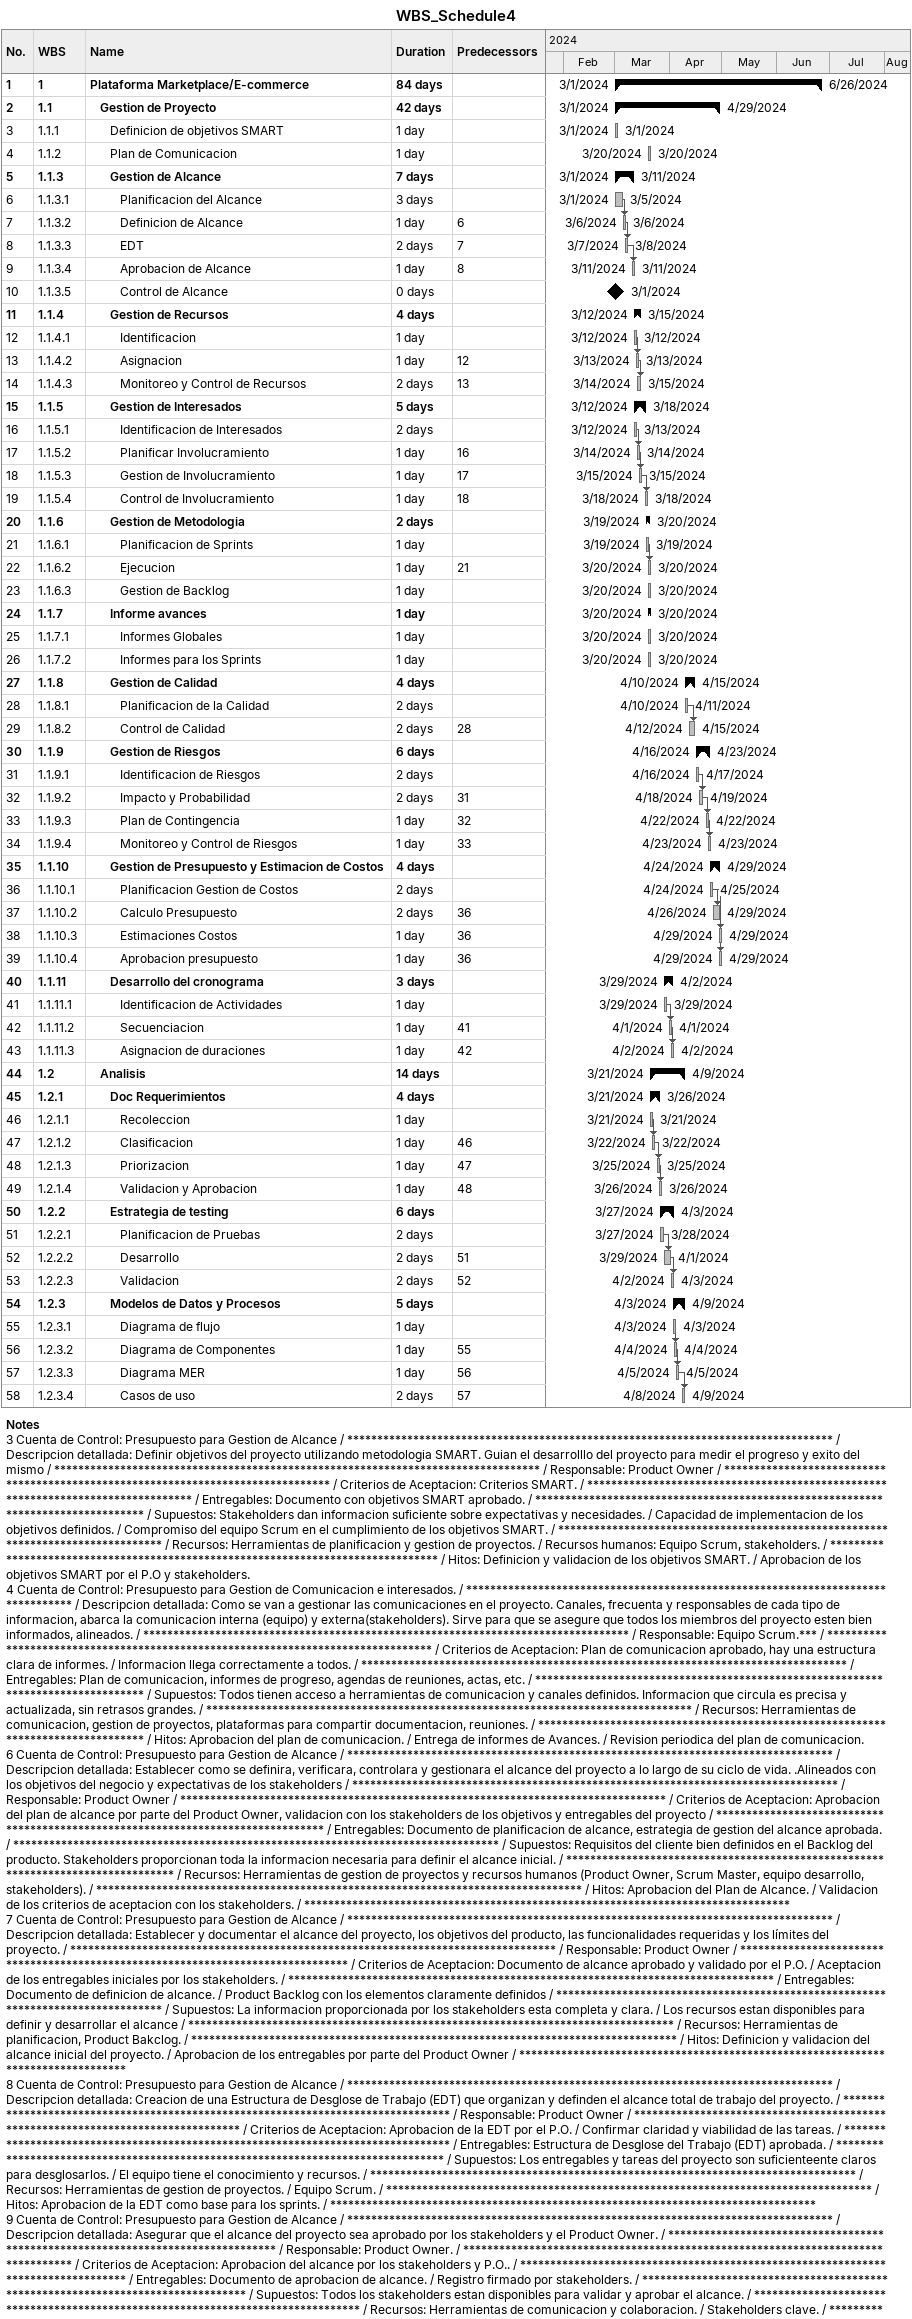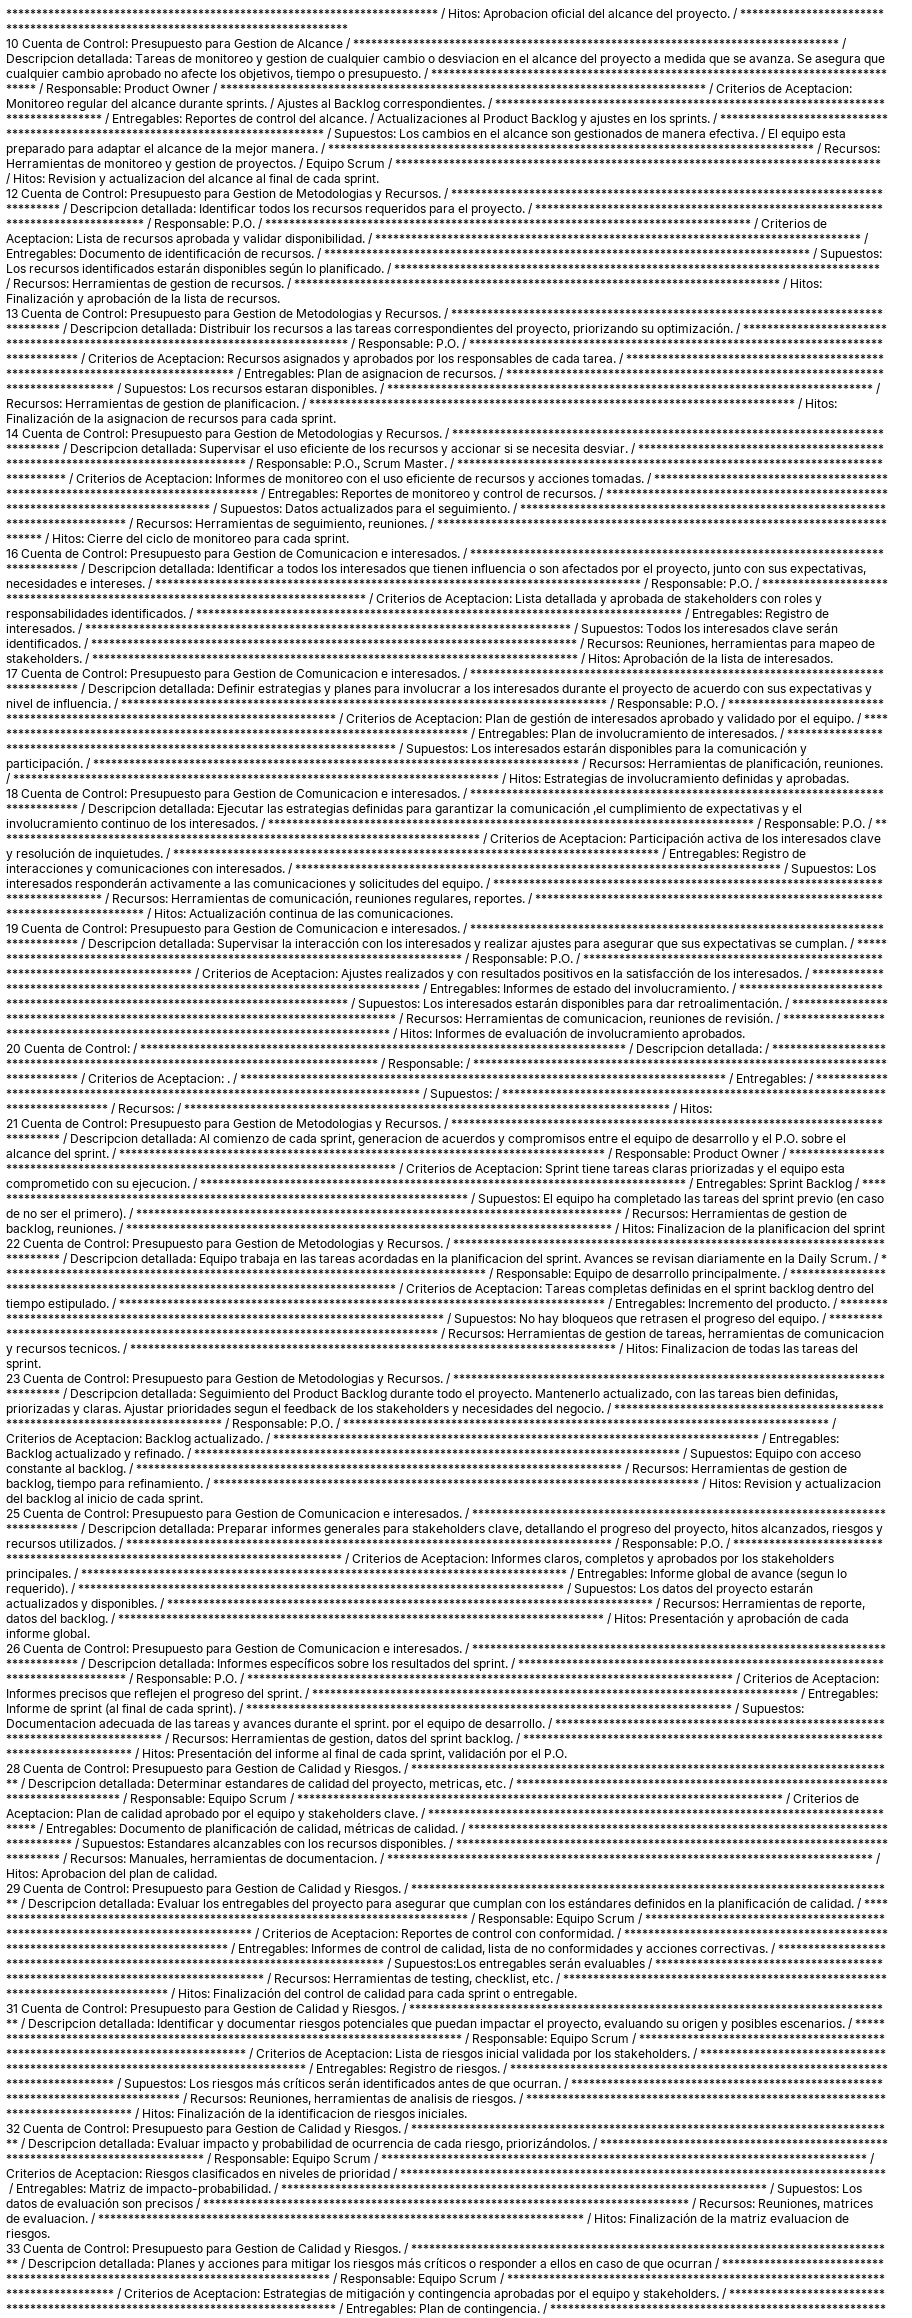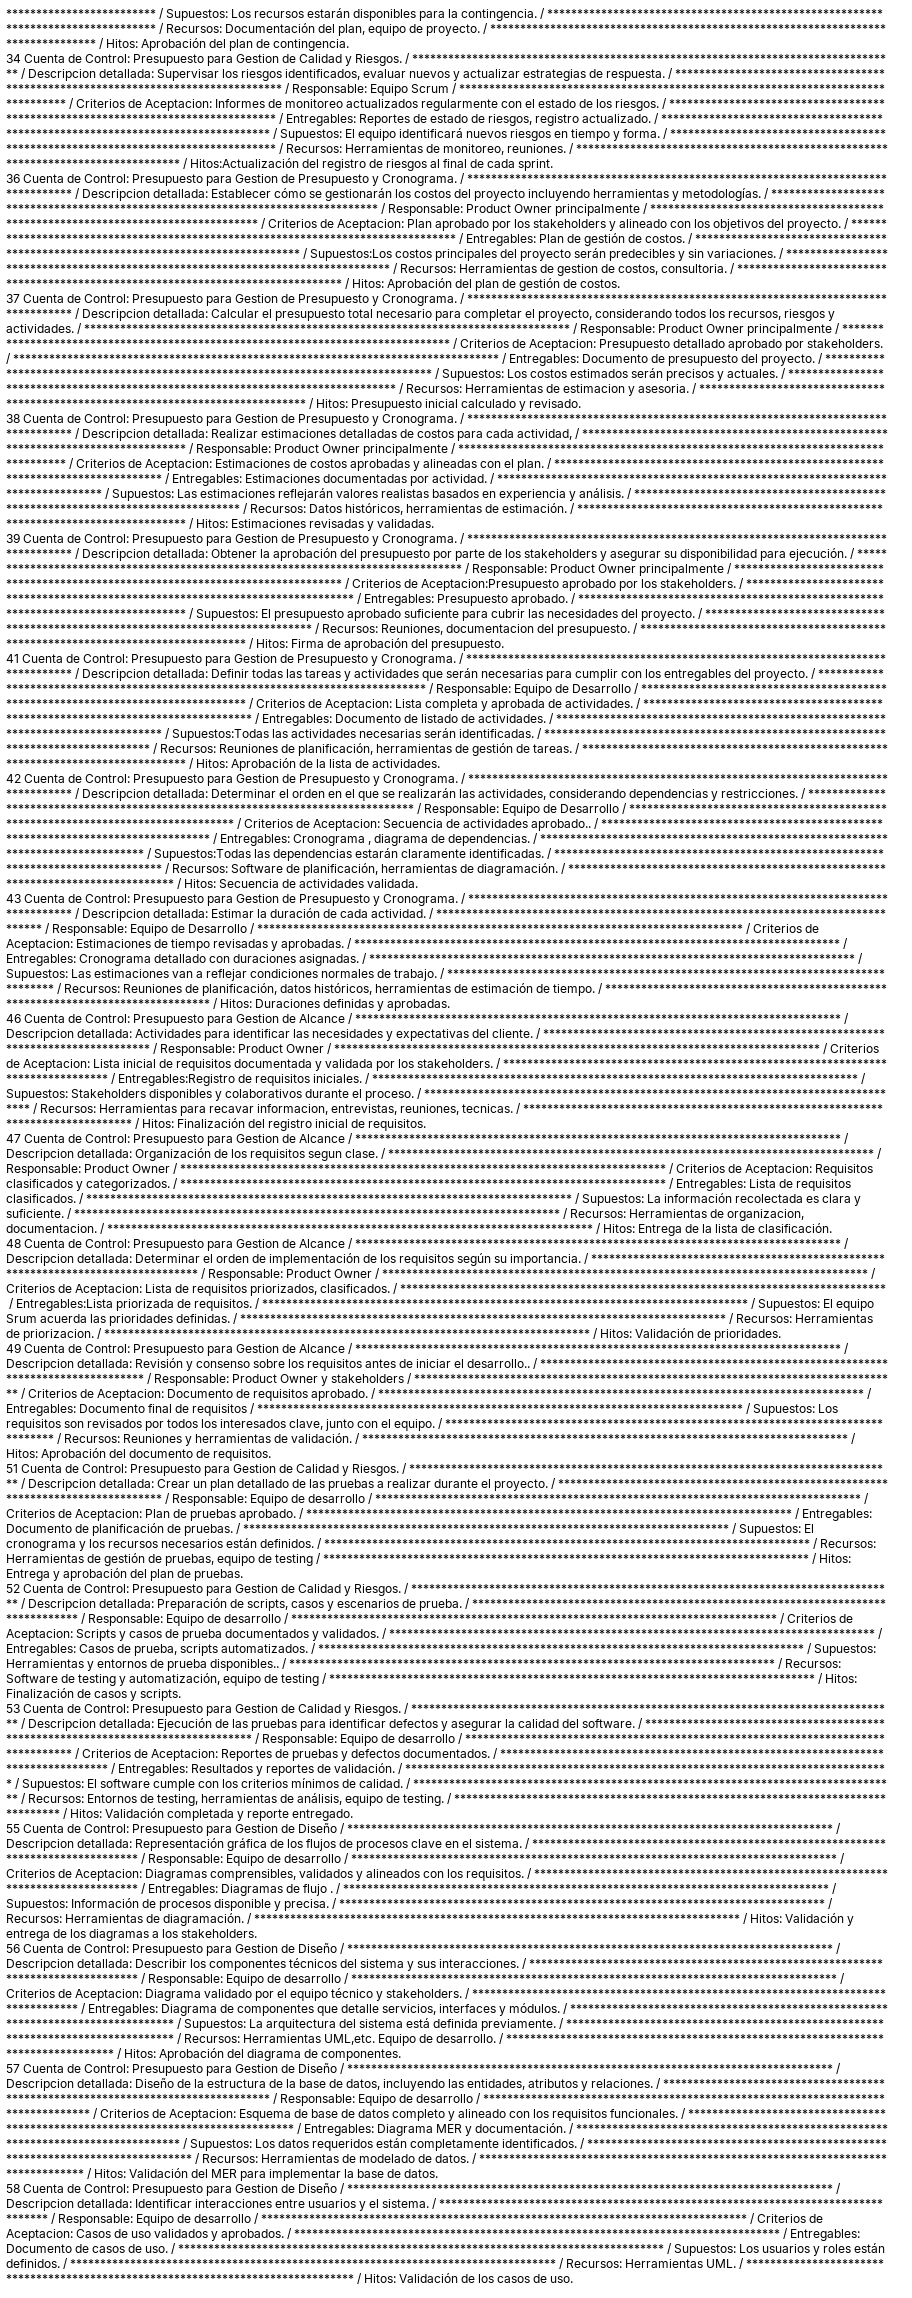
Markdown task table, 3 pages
WBS_Schedule4

| ID | WBS | Task | Duration | Start | Finish | Predecessors |
|---|---|---|---|---|---|---|
| 1 | 1 | **Plataforma Marketplace/E-commerce** | 84d | 2024-03-01 | 2024-06-26 |  |
| 2 | 1.1 | **Gestion de Proyecto** | 42d | 2024-03-01 | 2024-04-29 |  |
| 3 | 1.1.1 | Definicion de objetivos SMART | 1d | 2024-03-01 | 2024-03-01 |  |
| 4 | 1.1.2 | Plan de Comunicacion | 1d | 2024-03-20 | 2024-03-20 |  |
| 5 | 1.1.3 | **Gestion de Alcance** | 7d | 2024-03-01 | 2024-03-11 |  |
| 6 | 1.1.3.1 | Planificacion del Alcance | 3d | 2024-03-01 | 2024-03-05 |  |
| 7 | 1.1.3.2 | Definicion de Alcance | 1d | 2024-03-06 | 2024-03-06 | 6 |
| 8 | 1.1.3.3 | EDT | 2d | 2024-03-07 | 2024-03-08 | 7 |
| 9 | 1.1.3.4 | Aprobacion de Alcance | 1d | 2024-03-11 | 2024-03-11 | 8 |
| 10 | 1.1.3.5 | Control de Alcance | 0d | 2024-03-01 | 2024-03-01 |  |
| 11 | 1.1.4 | **Gestion de Recursos** | 4d | 2024-03-12 | 2024-03-15 |  |
| 12 | 1.1.4.1 | Identificacion | 1d | 2024-03-12 | 2024-03-12 |  |
| 13 | 1.1.4.2 | Asignacion | 1d | 2024-03-13 | 2024-03-13 | 12 |
| 14 | 1.1.4.3 | Monitoreo y Control de Recursos | 2d | 2024-03-14 | 2024-03-15 | 13 |
| 15 | 1.1.5 | **Gestion de Interesados** | 5d | 2024-03-12 | 2024-03-18 |  |
| 16 | 1.1.5.1 | Identificacion de Interesados | 2d | 2024-03-12 | 2024-03-13 |  |
| 17 | 1.1.5.2 | Planificar Involucramiento | 1d | 2024-03-14 | 2024-03-14 | 16 |
| 18 | 1.1.5.3 | Gestion de Involucramiento | 1d | 2024-03-15 | 2024-03-15 | 17 |
| 19 | 1.1.5.4 | Control de Involucramiento | 1d | 2024-03-18 | 2024-03-18 | 18 |
| 20 | 1.1.6 | **Gestion de Metodologia** | 2d | 2024-03-19 | 2024-03-20 |  |
| 21 | 1.1.6.1 | Planificacion de Sprints | 1d | 2024-03-19 | 2024-03-19 |  |
| 22 | 1.1.6.2 | Ejecucion | 1d | 2024-03-20 | 2024-03-20 | 21 |
| 23 | 1.1.6.3 | Gestion de Backlog | 1d | 2024-03-20 | 2024-03-20 |  |
| 24 | 1.1.7 | **Informe avances** | 1d | 2024-03-20 | 2024-03-20 |  |
| 25 | 1.1.7.1 | Informes Globales | 1d | 2024-03-20 | 2024-03-20 |  |
| 26 | 1.1.7.2 | Informes para los Sprints | 1d | 2024-03-20 | 2024-03-20 |  |
| 27 | 1.1.8 | **Gestion de Calidad** | 4d | 2024-04-10 | 2024-04-15 |  |
| 28 | 1.1.8.1 | Planificacion de la Calidad | 2d | 2024-04-10 | 2024-04-11 |  |
| 29 | 1.1.8.2 | Control de Calidad | 2d | 2024-04-12 | 2024-04-15 | 28 |
| 30 | 1.1.9 | **Gestion de Riesgos** | 6d | 2024-04-16 | 2024-04-23 |  |
| 31 | 1.1.9.1 | Identificacion de Riesgos | 2d | 2024-04-16 | 2024-04-17 |  |
| 32 | 1.1.9.2 | Impacto y Probabilidad | 2d | 2024-04-18 | 2024-04-19 | 31 |
| 33 | 1.1.9.3 | Plan de Contingencia | 1d | 2024-04-22 | 2024-04-22 | 32 |
| 34 | 1.1.9.4 | Monitoreo y Control de Riesgos | 1d | 2024-04-23 | 2024-04-23 | 33 |
| 35 | 1.1.10 | **Gestion de Presupuesto y Estimacion de Costos** | 4d | 2024-04-24 | 2024-04-29 |  |
| 36 | 1.1.10.1 | Planificacion Gestion de Costos | 2d | 2024-04-24 | 2024-04-25 |  |
| 37 | 1.1.10.2 | Calculo Presupuesto | 2d | 2024-04-26 | 2024-04-29 | 36 |
| 38 | 1.1.10.3 | Estimaciones Costos | 1d | 2024-04-29 | 2024-04-29 | 36 |
| 39 | 1.1.10.4 | Aprobacion presupuesto | 1d | 2024-04-29 | 2024-04-29 | 36 |
| 40 | 1.1.11 | **Desarrollo del cronograma** | 3d | 2024-03-29 | 2024-04-02 |  |
| 41 | 1.1.11.1 | Identificacion de Actividades | 1d | 2024-03-29 | 2024-03-29 |  |
| 42 | 1.1.11.2 | Secuenciacion | 1d | 2024-04-01 | 2024-04-01 | 41 |
| 43 | 1.1.11.3 | Asignacion de duraciones | 1d | 2024-04-02 | 2024-04-02 | 42 |
| 44 | 1.2 | **Analisis** | 14d | 2024-03-21 | 2024-04-09 |  |
| 45 | 1.2.1 | **Doc Requerimientos** | 4d | 2024-03-21 | 2024-03-26 |  |
| 46 | 1.2.1.1 | Recoleccion | 1d | 2024-03-21 | 2024-03-21 |  |
| 47 | 1.2.1.2 | Clasificacion | 1d | 2024-03-22 | 2024-03-22 | 46 |
| 48 | 1.2.1.3 | Priorizacion | 1d | 2024-03-25 | 2024-03-25 | 47 |
| 49 | 1.2.1.4 | Validacion y Aprobacion | 1d | 2024-03-26 | 2024-03-26 | 48 |
| 50 | 1.2.2 | **Estrategia de testing** | 6d | 2024-03-27 | 2024-04-03 |  |
| 51 | 1.2.2.1 | Planificacion de Pruebas | 2d | 2024-03-27 | 2024-03-28 |  |
| 52 | 1.2.2.2 | Desarrollo | 2d | 2024-03-29 | 2024-04-01 | 51 |
| 53 | 1.2.2.3 | Validacion | 2d | 2024-04-02 | 2024-04-03 | 52 |
| 54 | 1.2.3 | **Modelos de Datos y Procesos** | 5d | 2024-04-03 | 2024-04-09 |  |
| 55 | 1.2.3.1 | Diagrama de flujo | 1d | 2024-04-03 | 2024-04-03 |  |
| 56 | 1.2.3.2 | Diagrama de Componentes | 1d | 2024-04-04 | 2024-04-04 | 55 |
| 57 | 1.2.3.3 | Diagrama MER | 1d | 2024-04-05 | 2024-04-05 | 56 |
| 58 | 1.2.3.4 | Casos de uso | 2d | 2024-04-08 | 2024-04-09 | 57 |

Notes
- 3: Cuenta de Control: Presupuesto para Gestion de Alcance / ********************************************************************************* / Descripcion detallada: Definir objetivos del proyecto utilizando metodologia SMART. Guian el desarrolllo del proyecto para medir el progreso y exito del mismo / ********************************************************************************* / Responsable: Product Owner / ********************************************************************************* / Criterios de Aceptacion: Criterios SMART. / ********************************************************************************* / Entregables: Documento con objetivos SMART aprobado. / ********************************************************************************* / Supuestos: Stakeholders dan informacion suficiente sobre expectativas y necesidades. / Capacidad de implementacion de los objetivos definidos. / Compromiso del equipo Scrum en el cumplimiento de los objetivos SMART. / ********************************************************************************* / Recursos: Herramientas de planificacion y gestion de proyectos. / Recursos humanos: Equipo Scrum, stakeholders. / ********************************************************************************* / Hitos: Definicion y validacion de los objetivos SMART. / Aprobacion de los objetivos SMART por el P.O y stakeholders.
- 4: Cuenta de Control: Presupuesto para Gestion de Comunicacion e interesados. / ********************************************************************************* / Descripcion detallada: Como se van a gestionar las comunicaciones en el proyecto. Canales, frecuenta y responsables de cada tipo de informacion, abarca la comunicacion interna (equipo) y externa(stakeholders). Sirve para que se asegure que todos los miembros del proyecto esten bien informados, alineados. / ********************************************************************************* / Responsable: Equipo Scrum.*** / ********************************************************************************* / Criterios de Aceptacion: Plan de comunicacion aprobado, hay una estructura clara de informes. / Informacion llega correctamente a todos. / ********************************************************************************* / Entregables: Plan de comunicacion, informes de progreso, agendas de reuniones, actas, etc. / ********************************************************************************* / Supuestos: Todos tienen acceso a herramientas de comunicacion y canales definidos. Informacion que circula es precisa y actualizada, sin retrasos grandes. / ********************************************************************************* / Recursos: Herramientas de comunicacion, gestion de proyectos, plataformas para compartir documentacion, reuniones. / ********************************************************************************* / Hitos: Aprobacion del plan de comunicacion. / Entrega de informes de Avances. / Revision periodica del plan de comunicacion.
- 6: Cuenta de Control: Presupuesto para Gestion de Alcance / ********************************************************************************* / Descripcion detallada: Establecer como se definira, verificara, controlara y gestionara el alcance del proyecto a lo largo de su ciclo de vida. .Alineados con los objetivos del negocio y expectativas de los stakeholders / ********************************************************************************* / Responsable: Product Owner / ********************************************************************************* / Criterios de Aceptacion: Aprobacion del plan de alcance por parte del Product Owner, validacion con los stakeholders de los objetivos y entregables del proyecto / ********************************************************************************* / Entregables: Documento de planificacion de alcance, estrategia de gestion del alcance aprobada. / ********************************************************************************* / Supuestos: Requisitos del cliente bien definidos en el Backlog del producto. Stakeholders proporcionan toda la informacion necesaria para definir el alcance inicial. / ********************************************************************************* / Recursos: Herramientas de gestion de proyectos y recursos humanos (Product Owner, Scrum Master, equipo desarrollo, stakeholders). / ********************************************************************************* / Hitos: Aprobacion del Plan de Alcance. / Validacion de los criterios de aceptacion con los stakeholders. / *********************************************************************************
- 7: Cuenta de Control: Presupuesto para Gestion de Alcance / ********************************************************************************* / Descripcion detallada: Establecer y documentar el alcance del proyecto, los objetivos del producto, las funcionalidades requeridas y los límites del proyecto. / ********************************************************************************* / Responsable: Product Owner / ********************************************************************************* / Criterios de Aceptacion: Documento de alcance aprobado y validado por el P.O. / Aceptacion de los entregables iniciales por los stakeholders. / ********************************************************************************* / Entregables: Documento de definicion de alcance. / Product Backlog con los elementos claramente definidos / ********************************************************************************* / Supuestos: La informacion proporcionada por los stakeholders esta completa y clara. / Los recursos estan disponibles para definir y desarrollar el alcance / ********************************************************************************* / Recursos: Herramientas de planificacion, Product Bakclog. / ********************************************************************************* / Hitos: Definicion y validacion del alcance inicial del proyecto. / Aprobacion de los entregables por parte del Product Owner / *********************************************************************************
- 8: Cuenta de Control: Presupuesto para Gestion de Alcance / ********************************************************************************* / Descripcion detallada: Creacion de una Estructura de Desglose de Trabajo (EDT) que organizan y definden el alcance total de trabajo del proyecto. / ********************************************************************************* / Responsable: Product Owner / ********************************************************************************* / Criterios de Aceptacion: Aprobacion de la EDT por el P.O. / Confirmar claridad y viabilidad de las tareas. / ********************************************************************************* / Entregables: Estructura de Desglose del Trabajo (EDT) aprobada. / ********************************************************************************* / Supuestos: Los entregables y tareas del proyecto son suficienteente claros para desglosarlos. / El equipo tiene el conocimiento y recursos. / ********************************************************************************* / Recursos: Herramientas de gestion de proyectos. / Equipo Scrum. / ********************************************************************************* / Hitos: Aprobacion de la EDT como base para los sprints. / *********************************************************************************
- 9: Cuenta de Control: Presupuesto para Gestion de Alcance / ********************************************************************************* / Descripcion detallada: Asegurar que el alcance del proyecto sea aprobado por los stakeholders y el Product Owner. / ********************************************************************************* / Responsable: Product Owner. / ********************************************************************************* / Criterios de Aceptacion: Aprobacion del alcance por los stakeholders y P.O.. / ********************************************************************************* / Entregables: Documento de aprobacion de alcance. / Registro firmado por stakeholders. / ********************************************************************************* / Supuestos: Todos los stakeholders estan disponibles para validar y aprobar el alcance. / ********************************************************************************* / Recursos: Herramientas de comunicacion y colaboracion. / Stakeholders clave. / ********************************************************************************* / Hitos: Aprobacion oficial del alcance del proyecto. / *********************************************************************************
- 10: Cuenta de Control: Presupuesto para Gestion de Alcance / ********************************************************************************* / Descripcion detallada: Tareas de monitoreo y gestion de cualquier cambio o desviacion en el alcance del proyecto a medida que se avanza. Se asegura que cualquier cambio aprobado no afecte los objetivos, tiempo o presupuesto. / ********************************************************************************* / Responsable: Product Owner / ********************************************************************************* / Criterios de Aceptacion: Monitoreo regular del alcance durante sprints. / Ajustes al Backlog correspondientes. / ********************************************************************************* / Entregables: Reportes de control del alcance. / Actualizaciones al Product Backlog y ajustes en los sprints. / ********************************************************************************* / Supuestos: Los cambios en el alcance son gestionados de manera efectiva. / El equipo esta preparado para adaptar el alcance de la mejor manera. / ********************************************************************************* / Recursos: Herramientas de monitoreo y gestion de proyectos. / Equipo Scrum / ********************************************************************************* / Hitos: Revision y actualizacion del alcance al final de cada sprint.
- 12: Cuenta de Control: Presupuesto para Gestion de Metodologias y Recursos. / ********************************************************************************* / Descripcion detallada: Identificar todos los recursos requeridos para el proyecto. / ********************************************************************************* / Responsable: P.O. / ********************************************************************************* / Criterios de Aceptacion: Lista de recursos aprobada y validar disponibilidad. / ********************************************************************************* / Entregables: Documento de identificación de recursos. / ********************************************************************************* / Supuestos: Los recursos identificados estarán disponibles según lo planificado. / ********************************************************************************* / Recursos: Herramientas de gestion de recursos. / ********************************************************************************* / Hitos: Finalización y aprobación de la lista de recursos.
- 13: Cuenta de Control: Presupuesto para Gestion de Metodologias y Recursos. / ********************************************************************************* / Descripcion detallada: Distribuir los recursos a las tareas correspondientes del proyecto, priorizando su optimización. / ********************************************************************************* / Responsable: P.O. / ********************************************************************************* / Criterios de Aceptacion: Recursos asignados y aprobados por los responsables de cada tarea. / ********************************************************************************* / Entregables: Plan de asignacion de recursos. / ********************************************************************************* / Supuestos: Los recursos estaran disponibles. / ********************************************************************************* / Recursos: Herramientas de gestion de planificacion. / ********************************************************************************* / Hitos: Finalización de la asignacion de recursos para cada sprint.
- 14: Cuenta de Control: Presupuesto para Gestion de Metodologias y Recursos. / ********************************************************************************* / Descripcion detallada: Supervisar el uso eficiente de los recursos y accionar si se necesita desviar. / ********************************************************************************* / Responsable: P.O., Scrum Master. / ********************************************************************************* / Criterios de Aceptacion: Informes de monitoreo con el uso eficiente de recursos y acciones tomadas. / ********************************************************************************* / Entregables: Reportes de monitoreo y control de recursos. / ********************************************************************************* / Supuestos: Datos actualizados para el seguimiento. / ********************************************************************************* / Recursos: Herramientas de seguimiento, reuniones. / ********************************************************************************* / Hitos: Cierre del ciclo de monitoreo para cada sprint.
- 16: Cuenta de Control: Presupuesto para Gestion de Comunicacion e interesados. / ********************************************************************************* / Descripcion detallada: Identificar a todos los interesados que tienen influencia o son afectados por el proyecto, junto con sus expectativas, necesidades e intereses. / ********************************************************************************* / Responsable: P.O. / ********************************************************************************* / Criterios de Aceptacion: Lista detallada y aprobada de stakeholders con roles y responsabilidades identificados. / ********************************************************************************* / Entregables: Registro de interesados. / ********************************************************************************* / Supuestos: Todos los interesados clave serán identificados. / ********************************************************************************* / Recursos: Reuniones, herramientas para mapeo de stakeholders. / ********************************************************************************* / Hitos: Aprobación de la lista de interesados.
- 17: Cuenta de Control: Presupuesto para Gestion de Comunicacion e interesados. / ********************************************************************************* / Descripcion detallada: Definir estrategias y planes para involucrar a los interesados durante el proyecto de acuerdo con sus expectativas y nivel de influencia. / ********************************************************************************* / Responsable: P.O. / ********************************************************************************* / Criterios de Aceptacion: Plan de gestión de interesados aprobado y validado por el equipo. / ********************************************************************************* / Entregables: Plan de involucramiento de interesados. / ********************************************************************************* / Supuestos: Los interesados estarán disponibles para la comunicación y participación. / ********************************************************************************* / Recursos: Herramientas de planificación, reuniones. / ********************************************************************************* / Hitos: Estrategias de involucramiento definidas y aprobadas.
- 18: Cuenta de Control: Presupuesto para Gestion de Comunicacion e interesados. / ********************************************************************************* / Descripcion detallada: Ejecutar las estrategias definidas para garantizar la comunicación ,el cumplimiento de expectativas y el involucramiento continuo de los interesados. / ********************************************************************************* / Responsable: P.O. / ********************************************************************************* / Criterios de Aceptacion: Participación activa de los interesados clave y resolución de inquietudes. / ********************************************************************************* / Entregables: Registro de interacciones y comunicaciones con interesados. / ********************************************************************************* / Supuestos: Los interesados responderán activamente a las comunicaciones y solicitudes del equipo. / ********************************************************************************* / Recursos: Herramientas de comunicación, reuniones regulares, reportes. / ********************************************************************************* / Hitos: Actualización continua de las comunicaciones.
- 19: Cuenta de Control: Presupuesto para Gestion de Comunicacion e interesados. / ********************************************************************************* / Descripcion detallada: Supervisar la interacción con los interesados y realizar ajustes para asegurar que sus expectativas se cumplan. / ********************************************************************************* / Responsable: P.O. / ********************************************************************************* / Criterios de Aceptacion: Ajustes realizados y con resultados positivos en la satisfacción de los interesados. / ********************************************************************************* / Entregables: Informes de estado del involucramiento. / ********************************************************************************* / Supuestos: Los interesados estarán disponibles para dar retroalimentación. / ********************************************************************************* / Recursos: Herramientas de comunicacion, reuniones de revisión. / ********************************************************************************* / Hitos: Informes de evaluación de involucramiento aprobados.
- 20: Cuenta de Control: / ********************************************************************************* / Descripcion detallada: / ********************************************************************************* / Responsable: / ********************************************************************************* / Criterios de Aceptacion: . / ********************************************************************************* / Entregables: / ********************************************************************************* / Supuestos: / ********************************************************************************* / Recursos: / ********************************************************************************* / Hitos:
- 21: Cuenta de Control: Presupuesto para Gestion de Metodologias y Recursos. / ********************************************************************************* / Descripcion detallada: Al comienzo de cada sprint, generacion de acuerdos y compromisos entre el equipo de desarrollo y el P.O. sobre el alcance del sprint. / ********************************************************************************* / Responsable: Product Owner / ********************************************************************************* / Criterios de Aceptacion: Sprint tiene tareas claras priorizadas y el equipo esta comprometido con su ejecucion. / ********************************************************************************* / Entregables: Sprint Backlog / ********************************************************************************* / Supuestos: El equipo ha completado las tareas del sprint previo (en caso de no ser el primero). / ********************************************************************************* / Recursos: Herramientas de gestion de backlog, reuniones. / ********************************************************************************* / Hitos: Finalizacion de la planificacion del sprint
- 22: Cuenta de Control: Presupuesto para Gestion de Metodologias y Recursos. / ********************************************************************************* / Descripcion detallada: Equipo trabaja en las tareas acordadas en la planificacion del sprint. Avances se revisan diariamente en la Daily Scrum. / ********************************************************************************* / Responsable: Equipo de desarrollo principalmente. / ********************************************************************************* / Criterios de Aceptacion: Tareas completas definidas en el sprint backlog dentro del tiempo estipulado. / ********************************************************************************* / Entregables: Incremento del producto. / ********************************************************************************* / Supuestos: No hay bloqueos que retrasen el progreso del equipo. / ********************************************************************************* / Recursos: Herramientas de gestion de tareas, herramientas de comunicacion y recursos tecnicos. / ********************************************************************************* / Hitos: Finalizacion de todas las tareas del sprint.
- 23: Cuenta de Control: Presupuesto para Gestion de Metodologias y Recursos. / ********************************************************************************* / Descripcion detallada: Seguimiento del Product Backlog durante todo el proyecto. Mantenerlo actualizado, con las tareas bien definidas, priorizadas y claras. Ajustar prioridades segun el feedback de los stakeholders y necesidades del negocio. / ********************************************************************************* / Responsable: P.O. / ********************************************************************************* / Criterios de Aceptacion: Backlog actualizado. / ********************************************************************************* / Entregables: Backlog actualizado y refinado. / ********************************************************************************* / Supuestos: Equipo con acceso constante al backlog. / ********************************************************************************* / Recursos: Herramientas de gestion de backlog, tiempo para refinamiento. / ********************************************************************************* / Hitos: Revision y actualizacion del backlog al inicio de cada sprint.
- 25: Cuenta de Control: Presupuesto para Gestion de Comunicacion e interesados. / ********************************************************************************* / Descripcion detallada: Preparar informes generales para stakeholders clave, detallando el progreso del proyecto, hitos alcanzados, riesgos y recursos utilizados. / ********************************************************************************* / Responsable: P.O. / ********************************************************************************* / Criterios de Aceptacion: Informes claros, completos y aprobados por los stakeholders principales. / ********************************************************************************* / Entregables: Informe global de avance (segun lo requerido). / ********************************************************************************* / Supuestos: Los datos del proyecto estarán actualizados y disponibles. / ********************************************************************************* / Recursos: Herramientas de reporte, datos del backlog. / ********************************************************************************* / Hitos: Presentación y aprobación de cada informe global.
- 26: Cuenta de Control: Presupuesto para Gestion de Comunicacion e interesados. / ********************************************************************************* / Descripcion detallada: Informes específicos sobre los resultados del sprint. / ********************************************************************************* / Responsable: P.O. / ********************************************************************************* / Criterios de Aceptacion: Informes precisos que reflejen el progreso del sprint. / ********************************************************************************* / Entregables: Informe de sprint (al final de cada sprint). / ********************************************************************************* / Supuestos: Documentacion adecuada de las tareas y avances durante el sprint. por el equipo de desarrollo. / ********************************************************************************* / Recursos: Herramientas de gestion, datos del sprint backlog. / ********************************************************************************* / Hitos: Presentación del informe al final de cada sprint, validación por el P.O.
- 28: Cuenta de Control: Presupuesto para Gestion de Calidad y Riesgos. / ********************************************************************************* / Descripcion detallada: Determinar estandares de calidad del proyecto, metricas, etc. / ********************************************************************************* / Responsable: Equipo Scrum / ********************************************************************************* / Criterios de Aceptacion: Plan de calidad aprobado por el equipo y stakeholders clave. / ********************************************************************************* / Entregables: Documento de planificación de calidad, métricas de calidad. / ********************************************************************************* / Supuestos: Estandares alcanzables con los recursos disponibles. / ********************************************************************************* / Recursos: Manuales, herramientas de documentacion. / ********************************************************************************* / Hitos: Aprobacion del plan de calidad.
- 29: Cuenta de Control: Presupuesto para Gestion de Calidad y Riesgos. / ********************************************************************************* / Descripcion detallada: Evaluar los entregables del proyecto para asegurar que cumplan con los estándares definidos en la planificación de calidad. / ********************************************************************************* / Responsable: Equipo Scrum / ********************************************************************************* / Criterios de Aceptacion: Reportes de control con conformidad. / ********************************************************************************* / Entregables: Informes de control de calidad, lista de no conformidades y acciones correctivas. / ********************************************************************************* / Supuestos:Los entregables serán evaluables / ********************************************************************************* / Recursos: Herramientas de testing, checklist, etc. / ********************************************************************************* / Hitos: Finalización del control de calidad para cada sprint o entregable.
- 31: Cuenta de Control: Presupuesto para Gestion de Calidad y Riesgos. / ********************************************************************************* / Descripcion detallada: Identificar y documentar riesgos potenciales que puedan impactar el proyecto, evaluando su origen y posibles escenarios. / ********************************************************************************* / Responsable: Equipo Scrum / ********************************************************************************* / Criterios de Aceptacion: Lista de riesgos inicial validada por los stakeholders. / ********************************************************************************* / Entregables: Registro de riesgos. / ********************************************************************************* / Supuestos: Los riesgos más críticos serán identificados antes de que ocurran. / ********************************************************************************* / Recursos: Reuniones, herramientas de analisis de riesgos. / ********************************************************************************* / Hitos: Finalización de la identificacion de riesgos iniciales.
- 32: Cuenta de Control: Presupuesto para Gestion de Calidad y Riesgos. / ********************************************************************************* / Descripcion detallada: Evaluar impacto y probabilidad de ocurrencia de cada riesgo, priorizándolos. / ********************************************************************************* / Responsable: Equipo Scrum / ********************************************************************************* / Criterios de Aceptacion: Riesgos clasificados en niveles de prioridad / ********************************************************************************* / Entregables: Matriz de impacto-probabilidad. / ********************************************************************************* / Supuestos: Los datos de evaluación son precisos / ********************************************************************************* / Recursos: Reuniones, matrices de evaluacion. / ********************************************************************************* / Hitos: Finalización de la matriz evaluacion de riesgos.
- 33: Cuenta de Control: Presupuesto para Gestion de Calidad y Riesgos. / ********************************************************************************* / Descripcion detallada: Planes y acciones para mitigar los riesgos más críticos o responder a ellos en caso de que ocurran / ********************************************************************************* / Responsable: Equipo Scrum / ********************************************************************************* / Criterios de Aceptacion: Estrategias de mitigación y contingencia aprobadas por el equipo y stakeholders. / ********************************************************************************* / Entregables: Plan de contingencia. / ********************************************************************************* / Supuestos: Los recursos estarán disponibles para la contingencia. / ********************************************************************************* / Recursos: Documentación del plan, equipo de proyecto. / ********************************************************************************* / Hitos: Aprobación del plan de contingencia.
- 34: Cuenta de Control: Presupuesto para Gestion de Calidad y Riesgos. / ********************************************************************************* / Descripcion detallada: Supervisar los riesgos identificados, evaluar nuevos y actualizar estrategias de respuesta. / ********************************************************************************* / Responsable: Equipo Scrum / ********************************************************************************* / Criterios de Aceptacion: Informes de monitoreo actualizados regularmente con el estado de los riesgos. / ********************************************************************************* / Entregables: Reportes de estado de riesgos, registro actualizado. / ********************************************************************************* / Supuestos: El equipo identificará nuevos riesgos en tiempo y forma. / ********************************************************************************* / Recursos: Herramientas de monitoreo, reuniones. / ********************************************************************************* / Hitos:Actualización del registro de riesgos al final de cada sprint.
- 36: Cuenta de Control: Presupuesto para Gestion de Presupuesto y Cronograma. / ********************************************************************************* / Descripcion detallada: Establecer cómo se gestionarán los costos del proyecto incluyendo herramientas y metodologías. / ********************************************************************************* / Responsable: Product Owner principalmente / ********************************************************************************* / Criterios de Aceptacion: Plan aprobado por los stakeholders y alineado con los objetivos del proyecto. / ********************************************************************************* / Entregables: Plan de gestión de costos. / ********************************************************************************* / Supuestos:Los costos principales del proyecto serán predecibles y sin variaciones. / ********************************************************************************* / Recursos: Herramientas de gestion de costos, consultoria. / ********************************************************************************* / Hitos: Aprobación del plan de gestión de costos.
- 37: Cuenta de Control: Presupuesto para Gestion de Presupuesto y Cronograma. / ********************************************************************************* / Descripcion detallada: Calcular el presupuesto total necesario para completar el proyecto, considerando todos los recursos, riesgos y actividades. / ********************************************************************************* / Responsable: Product Owner principalmente / ********************************************************************************* / Criterios de Aceptacion: Presupuesto detallado aprobado por stakeholders. / ********************************************************************************* / Entregables: Documento de presupuesto del proyecto. / ********************************************************************************* / Supuestos: Los costos estimados serán precisos y actuales. / ********************************************************************************* / Recursos: Herramientas de estimacion y asesoria. / ********************************************************************************* / Hitos: Presupuesto inicial calculado y revisado.
- 38: Cuenta de Control: Presupuesto para Gestion de Presupuesto y Cronograma. / ********************************************************************************* / Descripcion detallada: Realizar estimaciones detalladas de costos para cada actividad, / ********************************************************************************* / Responsable: Product Owner principalmente / ********************************************************************************* / Criterios de Aceptacion: Estimaciones de costos aprobadas y alineadas con el plan. / ********************************************************************************* / Entregables: Estimaciones documentadas por actividad. / ********************************************************************************* / Supuestos: Las estimaciones reflejarán valores realistas basados en experiencia y análisis. / ********************************************************************************* / Recursos: Datos históricos, herramientas de estimación. / ********************************************************************************* / Hitos: Estimaciones revisadas y validadas.
- 39: Cuenta de Control: Presupuesto para Gestion de Presupuesto y Cronograma. / ********************************************************************************* / Descripcion detallada: Obtener la aprobación del presupuesto por parte de los stakeholders y asegurar su disponibilidad para ejecución. / ********************************************************************************* / Responsable: Product Owner principalmente / ********************************************************************************* / Criterios de Aceptacion:Presupuesto aprobado por los stakeholders. / ********************************************************************************* / Entregables: Presupuesto aprobado. / ********************************************************************************* / Supuestos: El presupuesto aprobado suficiente para cubrir las necesidades del proyecto. / ********************************************************************************* / Recursos: Reuniones, documentacion del presupuesto. / ********************************************************************************* / Hitos: Firma de aprobación del presupuesto.
- 41: Cuenta de Control: Presupuesto para Gestion de Presupuesto y Cronograma. / ********************************************************************************* / Descripcion detallada: Definir todas las tareas y actividades que serán necesarias para cumplir con los entregables del proyecto. / ********************************************************************************* / Responsable: Equipo de Desarrollo / ********************************************************************************* / Criterios de Aceptacion: Lista completa y aprobada de actividades. / ********************************************************************************* / Entregables: Documento de listado de actividades. / ********************************************************************************* / Supuestos:Todas las actividades necesarias serán identificadas. / ********************************************************************************* / Recursos: Reuniones de planificación, herramientas de gestión de tareas. / ********************************************************************************* / Hitos: Aprobación de la lista de actividades.
- 42: Cuenta de Control: Presupuesto para Gestion de Presupuesto y Cronograma. / ********************************************************************************* / Descripcion detallada: Determinar el orden en el que se realizarán las actividades, considerando dependencias y restricciones. / ********************************************************************************* / Responsable: Equipo de Desarrollo / ********************************************************************************* / Criterios de Aceptacion: Secuencia de actividades aprobado.. / ********************************************************************************* / Entregables: Cronograma , diagrama de dependencias. / ********************************************************************************* / Supuestos:Todas las dependencias estarán claramente identificadas. / ********************************************************************************* / Recursos: Software de planificación, herramientas de diagramación. / ********************************************************************************* / Hitos: Secuencia de actividades validada.
- 43: Cuenta de Control: Presupuesto para Gestion de Presupuesto y Cronograma. / ********************************************************************************* / Descripcion detallada: Estimar la duración de cada actividad. / ********************************************************************************* / Responsable: Equipo de Desarrollo / ********************************************************************************* / Criterios de Aceptacion: Estimaciones de tiempo revisadas y aprobadas. / ********************************************************************************* / Entregables: Cronograma detallado con duraciones asignadas. / ********************************************************************************* / Supuestos: Las estimaciones van a reflejar condiciones normales de trabajo. / ********************************************************************************* / Recursos: Reuniones de planificación, datos históricos, herramientas de estimación de tiempo. / ********************************************************************************* / Hitos: Duraciones definidas y aprobadas.
- 46: Cuenta de Control: Presupuesto para Gestion de Alcance / ********************************************************************************* / Descripcion detallada: Actividades para identificar las necesidades y expectativas del cliente. / ********************************************************************************* / Responsable: Product Owner / ********************************************************************************* / Criterios de Aceptacion: Lista inicial de requisitos documentada y validada por los stakeholders. / ********************************************************************************* / Entregables:Registro de requisitos iniciales. / ********************************************************************************* / Supuestos: Stakeholders disponibles y colaborativos durante el proceso. / ********************************************************************************* / Recursos: Herramientas para recavar informacion, entrevistas, reuniones, tecnicas. / ********************************************************************************* / Hitos: Finalización del registro inicial de requisitos.
- 47: Cuenta de Control: Presupuesto para Gestion de Alcance / ********************************************************************************* / Descripcion detallada: Organización de los requisitos segun clase. / ********************************************************************************* / Responsable: Product Owner / ********************************************************************************* / Criterios de Aceptacion: Requisitos clasificados y categorizados. / ********************************************************************************* / Entregables: Lista de requisitos clasificados. / ********************************************************************************* / Supuestos: La información recolectada es clara y suficiente. / ********************************************************************************* / Recursos: Herramientas de organizacion, documentacion. / ********************************************************************************* / Hitos: Entrega de la lista de clasificación.
- 48: Cuenta de Control: Presupuesto para Gestion de Alcance / ********************************************************************************* / Descripcion detallada: Determinar el orden de implementación de los requisitos según su importancia. / ********************************************************************************* / Responsable: Product Owner / ********************************************************************************* / Criterios de Aceptacion: Lista de requisitos priorizados, clasificados. / ********************************************************************************* / Entregables:Lista priorizada de requisitos. / ********************************************************************************* / Supuestos: El equipo Srum acuerda las prioridades definidas. / ********************************************************************************* / Recursos: Herramientas de priorizacion. / ********************************************************************************* / Hitos: Validación de prioridades.
- 49: Cuenta de Control: Presupuesto para Gestion de Alcance / ********************************************************************************* / Descripcion detallada: Revisión y consenso sobre los requisitos antes de iniciar el desarrollo.. / ********************************************************************************* / Responsable: Product Owner y stakeholders / ********************************************************************************* / Criterios de Aceptacion: Documento de requisitos aprobado. / ********************************************************************************* / Entregables: Documento final de requisitos / ********************************************************************************* / Supuestos: Los requisitos son revisados por todos los interesados clave, junto con el equipo. / ********************************************************************************* / Recursos: Reuniones y herramientas de validación. / ********************************************************************************* / Hitos: Aprobación del documento de requisitos.
- 51: Cuenta de Control: Presupuesto para Gestion de Calidad y Riesgos. / ********************************************************************************* / Descripcion detallada: Crear un plan detallado de las pruebas a realizar durante el proyecto. / ********************************************************************************* / Responsable: Equipo de desarrollo / ********************************************************************************* / Criterios de Aceptacion: Plan de pruebas aprobado. / ********************************************************************************* / Entregables: Documento de planificación de pruebas. / ********************************************************************************* / Supuestos: El cronograma y los recursos necesarios están definidos. / ********************************************************************************* / Recursos: Herramientas de gestión de pruebas, equipo de testing / ********************************************************************************* / Hitos: Entrega y aprobación del plan de pruebas.
- 52: Cuenta de Control: Presupuesto para Gestion de Calidad y Riesgos. / ********************************************************************************* / Descripcion detallada: Preparación de scripts, casos y escenarios de prueba. / ********************************************************************************* / Responsable: Equipo de desarrollo / ********************************************************************************* / Criterios de Aceptacion: Scripts y casos de prueba documentados y validados. / ********************************************************************************* / Entregables: Casos de prueba, scripts automatizados. / ********************************************************************************* / Supuestos: Herramientas y entornos de prueba disponibles.. / ********************************************************************************* / Recursos: Software de testing y automatización, equipo de testing / ********************************************************************************* / Hitos: Finalización de casos y scripts.
- 53: Cuenta de Control: Presupuesto para Gestion de Calidad y Riesgos. / ********************************************************************************* / Descripcion detallada: Ejecución de las pruebas para identificar defectos y asegurar la calidad del software. / ********************************************************************************* / Responsable: Equipo de desarrollo / ********************************************************************************* / Criterios de Aceptacion: Reportes de pruebas y defectos documentados. / ********************************************************************************* / Entregables: Resultados y reportes de validación. / ********************************************************************************* / Supuestos: El software cumple con los criterios mínimos de calidad. / ********************************************************************************* / Recursos: Entornos de testing, herramientas de análisis, equipo de testing. / ********************************************************************************* / Hitos: Validación completada y reporte entregado.
- 55: Cuenta de Control: Presupuesto para Gestion de Diseño / ********************************************************************************* / Descripcion detallada: Representación gráfica de los flujos de procesos clave en el sistema. / ********************************************************************************* / Responsable: Equipo de desarrollo / ********************************************************************************* / Criterios de Aceptacion: Diagramas comprensibles, validados y alineados con los requisitos. / ********************************************************************************* / Entregables: Diagramas de flujo . / ********************************************************************************* / Supuestos: Información de procesos disponible y precisa. / ********************************************************************************* / Recursos: Herramientas de diagramación. / ********************************************************************************* / Hitos: Validación y entrega de los diagramas a los stakeholders.
- 56: Cuenta de Control: Presupuesto para Gestion de Diseño / ********************************************************************************* / Descripcion detallada: Describir los componentes técnicos del sistema y sus interacciones. / ********************************************************************************* / Responsable: Equipo de desarrollo / ********************************************************************************* / Criterios de Aceptacion: Diagrama validado por el equipo técnico y stakeholders. / ********************************************************************************* / Entregables: Diagrama de componentes que detalle servicios, interfaces y módulos. / ********************************************************************************* / Supuestos: La arquitectura del sistema está definida previamente. / ********************************************************************************* / Recursos: Herramientas UML,etc. Equipo de desarrollo. / ********************************************************************************* / Hitos: Aprobación del diagrama de componentes.
- 57: Cuenta de Control: Presupuesto para Gestion de Diseño / ********************************************************************************* / Descripcion detallada: Diseño de la estructura de la base de datos, incluyendo las entidades, atributos y relaciones. / ********************************************************************************* / Responsable: Equipo de desarrollo / ********************************************************************************* / Criterios de Aceptacion: Esquema de base de datos completo y alineado con los requisitos funcionales. / ********************************************************************************* / Entregables: Diagrama MER y documentación. / ********************************************************************************* / Supuestos: Los datos requeridos están completamente identificados. / ********************************************************************************* / Recursos: Herramientas de modelado de datos. / ********************************************************************************* / Hitos: Validación del MER para implementar la base de datos.
- 58: Cuenta de Control: Presupuesto para Gestion de Diseño / ********************************************************************************* / Descripcion detallada: Identificar interacciones entre usuarios y el sistema. / ********************************************************************************* / Responsable: Equipo de desarrollo / ********************************************************************************* / Criterios de Aceptacion: Casos de uso validados y aprobados. / ********************************************************************************* / Entregables: Documento de casos de uso. / ********************************************************************************* / Supuestos: Los usuarios y roles están definidos. / ********************************************************************************* / Recursos: Herramientas UML. / ********************************************************************************* / Hitos: Validación de los casos de uso.
